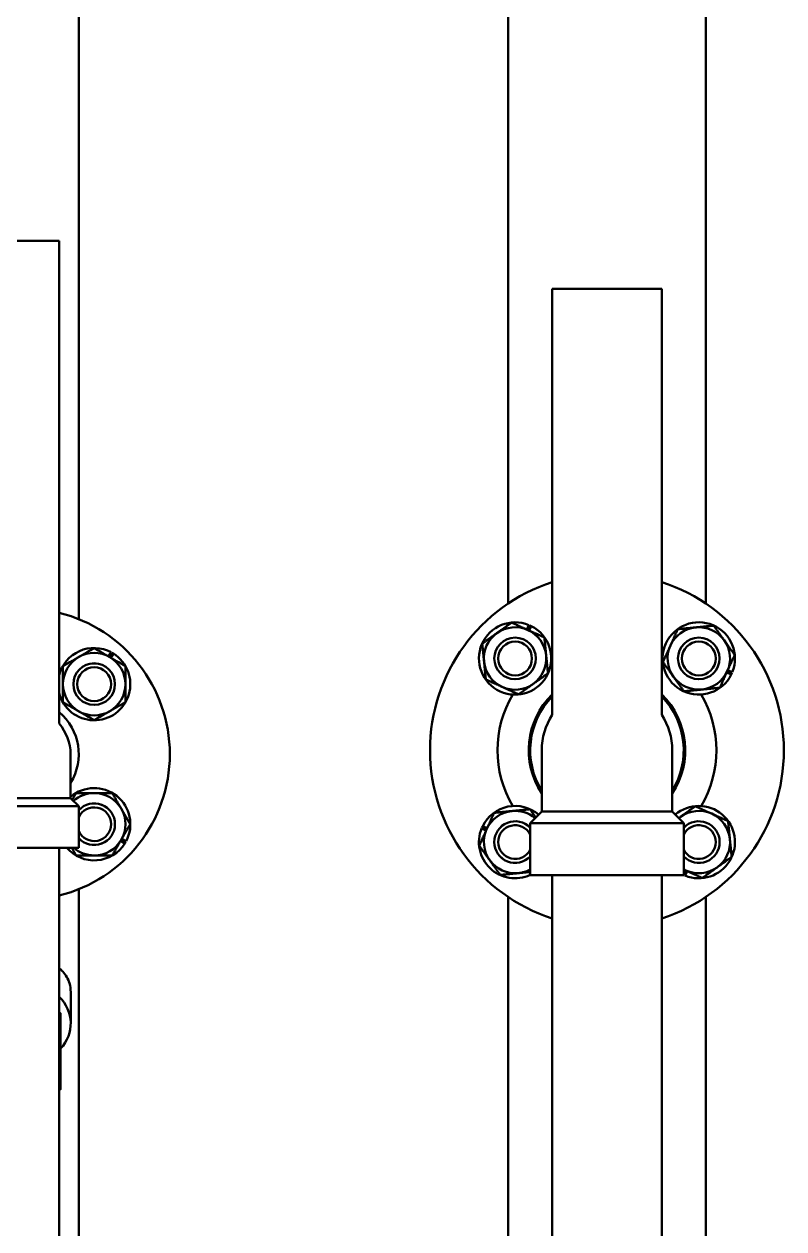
# Model space of a CAD drawing. Header units: inches. Extents: x 11 to 1621, y 11 to 1332.
# Drawn here: x 760.75 to 769.88, y 330.19 to 344.67 of the extents above; entities that cross this region are included whole.
import ezdxf

# ---------------------------------------------------------------- set-up
doc = ezdxf.new("R2010")
doc.units = ezdxf.units.IN
doc.header["$LTSCALE"] = 48
doc.header["$MEASUREMENT"] = 0
doc.layers.add('Visible (ANSI)', color=7, linetype='Continuous', lineweight=50)

msp = doc.modelspace()

# ---------------------------------------------------------------- linework, layer by layer
at = {"layer": 'Visible (ANSI)'}
for p, q in [((761.409929, 337.519903), (761.409929, 347.065832)), ((766.564929, 346.131023), (766.564929, 337.707196)), ((768.939929, 337.707196), (768.939929, 345.703651)), ((761.172429, 342.066116), (760.332429, 342.066116)), ((761.172429, 342.066116), (761.172429, 336.265205)), ((768.409929, 341.490962), (767.094929, 341.490962)), ((767.094929, 341.490962), (767.094929, 336.37124)), ((768.409929, 341.490962), (768.409929, 336.37124)), ((766.789613, 337.396177), (766.814013, 337.450136)), ((766.798004, 337.392382), (766.8225, 337.446554)), ((766.842487, 337.43726), (766.818087, 337.383301)), ((761.767855, 337.072145), (761.797464, 337.12343)), ((761.77583, 337.06754), (761.805556, 337.119028)), ((761.824527, 337.107805), (761.794918, 337.05652)), ((769.244727, 336.854904), (769.190768, 336.879304)), ((769.19985, 336.899387), (769.254021, 336.874891)), ((769.203644, 336.907778), (769.257603, 336.883378)), ((761.310242, 335.898116), (761.310242, 335.371553)), ((766.968835, 335.944962), (766.968835, 335.208243)), ((768.536023, 335.944962), (768.536023, 335.208243)), ((760.096179, 335.273116), (761.408679, 335.273116)), ((761.310242, 335.371553), (760.194617, 335.371553)), ((761.310242, 335.371553), (761.408679, 335.273116)), ((761.408679, 335.273116), (761.408679, 334.773116)), ((766.968835, 335.208243), (766.830554, 335.069962)), ((768.536023, 335.208243), (766.968835, 335.208243)), ((768.536023, 335.208243), (768.674304, 335.069962)), ((766.301214, 334.982146), (766.247256, 335.006545)), ((766.305009, 334.990537), (766.250837, 335.015033)), ((766.260131, 335.035019), (766.31409, 335.01062)), ((766.830554, 335.069962), (768.674304, 335.069962)), ((766.830554, 335.069962), (766.830554, 334.444962)), ((768.674304, 335.069962), (768.674304, 334.444962)), ((761.962118, 334.826018), (761.910833, 334.855627)), ((761.921854, 334.874715), (761.973341, 334.844989)), ((761.926458, 334.88269), (761.977743, 334.853081)), ((760.096179, 334.773116), (761.408679, 334.773116)), ((761.172429, 334.773116), (761.172429, 302.503616)), ((766.830554, 334.444962), (768.674304, 334.444962)), ((767.094929, 334.444962), (767.094929, 303.115962)), ((768.409929, 334.444962), (768.409929, 303.115962)), ((768.674304, 334.479053), (768.686771, 334.506623)), ((768.706854, 334.497541), (768.682358, 334.44337)), ((768.715245, 334.493747), (768.690846, 334.439788)), ((761.409929, 329.596251), (761.409929, 334.276329)), ((766.564929, 334.182728), (766.564929, 326.225927)), ((768.939929, 323.155522), (768.939929, 334.182728)), ((761.312429, 332.663229), (761.312429, 333.039479)), ((761.189929, 332.786699), (761.189929, 332.674009)), ((761.189929, 332.553691), (761.189929, 332.307767)), ((761.189929, 332.009479), (761.189929, 332.069479))]:
    msp.add_line(p, q, dxfattribs=at)
for centre, radius in [((766.649343, 337.048048), 0.250136), ((766.649343, 337.048048), 0.25), ((768.855516, 337.048048), 0.250136), ((768.855516, 337.048048), 0.25), ((766.649343, 337.048048), 0.202812), ((768.855516, 337.048048), 0.202812), ((761.593886, 336.739573), 0.250136), ((761.593886, 336.739573), 0.25), ((761.593886, 336.739573), 0.202812)]:
    msp.add_circle(centre, radius, dxfattribs=at)
for centre, radius, start, end in [((767.752429, 335.944962), 2.125, 108.0237843, 251.9762157), ((767.752429, 335.944962), 2.125, 288.0237843, 71.9762157), ((760.752429, 335.898116), 1.75, 283.8865404, 76.1134596), ((766.649343, 337.048048), 0.4345, 67.7290314, 63.60733), ((766.649343, 337.048048), 0.375, 65.6681807, 125.6681807), ((766.649343, 337.048048), 0.4345, 63.60733, 66.5142469), ((768.855516, 337.048048), 0.4345, 337.7290314, 333.60733), ((768.855516, 337.048048), 0.375, 35.6681807, 95.6681807), ((766.649343, 337.048048), 0.375, 125.6681807, 185.6681807), ((766.649343, 337.048048), 0.375, 5.6681807, 65.6681807), ((768.855516, 337.048048), 0.375, 95.6681807, 155.6681807), ((761.593886, 336.739573), 0.4345, 62.0608507, 165.9258313), ((768.855516, 337.048048), 0.375, 155.6681807, 215.6681807), ((768.855516, 337.048048), 0.375, 335.6681807, 35.6681807), ((761.593886, 336.739573), 0.4345, 194.0741687, 57.9391493), ((761.593886, 336.739573), 0.375, 120, 180), ((761.593886, 336.739573), 0.375, 60, 120), ((761.593886, 336.739573), 0.375, 0, 60), ((761.593886, 336.739573), 0.4345, 57.9391493, 60.8460662), ((766.649343, 337.048048), 0.375, 185.6681807, 245.6681807), ((766.649343, 337.048048), 0.375, 305.6681807, 5.6681807), ((767.752429, 335.944962), 1.315, 120, 120.6074006), ((767.752429, 335.944962), 1.315, 59.3925994, 60), ((768.855516, 337.048048), 0.375, 275.6681807, 335.6681807), ((768.855516, 337.048048), 0.4345, 333.60733, 336.5142469), ((761.593886, 336.739573), 0.375, 180, 240), ((761.593886, 336.739573), 0.375, 300, 0), ((766.649343, 337.048048), 0.375, 245.6681807, 305.6681807), ((768.855516, 337.048048), 0.375, 215.6681807, 275.6681807), ((767.752429, 335.944962), 1.315, 149.3925994, 210.6074006), ((767.752429, 335.944962), 0.94, 134.384344, 213.5285833), ((767.752429, 335.944962), 0.921875, 135.4975387, 211.7883306), ((767.752429, 335.944962), 0.94, 326.4714167, 45.615656), ((767.752429, 335.944962), 0.921875, 328.2116694, 44.5024613), ((767.752429, 335.944962), 1.315, 329.3925994, 30.6074006), ((761.593886, 336.739573), 0.375, 240, 300), ((760.752429, 335.898116), 0.65625, 328.2116694, 50.2081805), ((760.752429, 335.898116), 0.557812, 0, 41.154202), ((767.752429, 335.944962), 0.783594, 147.0433868, 180), ((767.752429, 335.944962), 0.783594, 0, 32.9566132), ((761.593886, 335.056659), 0.4345, 332.0608507, 130.753561), ((761.593886, 335.056659), 0.375, 90, 131.6218569), ((761.593886, 335.056659), 0.375, 30, 90), ((761.593886, 335.056659), 0.250136, 222.2322856, 137.7677144), ((761.593886, 335.056659), 0.25, 222.1979799, 137.8020201), ((761.593886, 335.056659), 0.202812, 204.0489145, 155.9510855), ((766.649343, 334.841875), 0.4345, 49.3750322, 153.60733), ((768.855516, 334.841875), 0.4345, 247.7290314, 130.6249678), ((761.593886, 335.056659), 0.375, 330, 30), ((766.649343, 334.841875), 0.375, 95.6681807, 155.6681807), ((766.649343, 334.841875), 0.375, 50.0708967, 95.6681807), ((768.855516, 334.841875), 0.375, 125.6681807, 129.9291033), ((768.855516, 334.841875), 0.375, 65.6681807, 125.6681807), ((768.855516, 334.841875), 0.375, 5.6681807, 65.6681807), ((766.649343, 334.841875), 0.4345, 157.7290314, 294.6489678), ((766.649343, 334.841875), 0.4345, 153.60733, 156.5142469), ((766.649343, 334.841875), 0.375, 155.6681807, 215.6681807), ((766.649343, 334.841875), 0.250136, 43.5766633, 316.4233367), ((766.649343, 334.841875), 0.25, 43.5439355, 316.4560645), ((766.649343, 334.841875), 0.202812, 26.6839301, 333.3160699), ((768.855516, 334.841875), 0.250136, 223.5766633, 136.4233367), ((768.855516, 334.841875), 0.25, 223.5439355, 136.4560645), ((768.855516, 334.841875), 0.202812, 206.6839301, 153.3160699), ((761.593886, 335.056659), 0.4345, 220.7358705, 327.9391493), ((761.593886, 335.056659), 0.375, 270, 330), ((761.593886, 335.056659), 0.4345, 327.9391493, 330.8460662), ((768.855516, 334.841875), 0.375, 305.6681807, 5.6681807), ((761.593886, 335.056659), 0.375, 229.1228462, 270), ((766.649343, 334.841875), 0.375, 215.6681807, 275.6681807), ((768.855516, 334.841875), 0.375, 245.6681807, 305.6681807), ((766.649343, 334.841875), 0.375, 275.6681807, 298.8966291), ((768.855516, 334.841875), 0.375, 241.1033709, 245.6681807), ((768.855516, 334.841875), 0.4345, 245.3510322, 246.5142469)]:
    msp.add_arc(centre, radius, start, end, dxfattribs=at)
for centre, major_axis, start_param, end_param in [((760.752429, 332.663229), (0.56, 0), 5.609054801, 7.005919555), ((760.752429, 332.069479), (0.4375, 0), 0, 0.283794109), ((760.752429, 332.009479), (0.4375, 0), 5.999391198, 6.566979416)]:
    msp.add_ellipse(centre, major_axis=major_axis, ratio=0.866025404, start_param=start_param, end_param=end_param, dxfattribs=at)
for points, weights in [([(766.430684, 337.352701), (766.512315, 337.411291), (766.606575, 337.478944)], [1, 1.0379548493, 1]), ([(766.606575, 337.478944), (766.712295, 337.431139), (766.80385, 337.389739)], [1, 1.0379548493, 1]), ([(768.818478, 337.421215), (768.918468, 337.431139), (769.033926, 337.442599)], [1, 1.0379548493, 1]), ([(769.033926, 337.442599), (769.101579, 337.348339), (769.160169, 337.266707)], [1, 1.0379548493, 1]), ([(766.254792, 337.226458), (766.349052, 337.294112), (766.430684, 337.352701)], [1, 1.0379548493, 1]), ([(766.80385, 337.389739), (766.895406, 337.348339), (767.001125, 337.300534)], [1, 1.0379548493, 1]), ([(767.001125, 337.300534), (767.012585, 337.185076), (767.022509, 337.085086)], [1, 1.0379548493, 1]), ([(768.513825, 337.202556), (768.555226, 337.294112), (768.60303, 337.399831)], [1, 1.0379548493, 1]), ([(768.60303, 337.399831), (768.718488, 337.411291), (768.818478, 337.421215)], [1, 1.0379548493, 1]), ([(761.406386, 337.064332), (761.493405, 337.114573), (761.593886, 337.172585)], [1, 1.0379548493, 1]), ([(761.593886, 337.172585), (761.694367, 337.114573), (761.781386, 337.064332)], [1, 1.0379548493, 1]), ([(766.276176, 337.011011), (766.266252, 337.111), (766.254792, 337.226458)], [1, 1.0379548493, 1]), ([(768.42462, 337.005281), (768.472425, 337.111), (768.513825, 337.202556)], [1, 1.0379548493, 1]), ([(769.160169, 337.266707), (769.218758, 337.185076), (769.286411, 337.090816)], [1, 1.0379548493, 1]), ([(761.218886, 336.956079), (761.319367, 337.014092), (761.406386, 337.064332)], [1, 1.0379548493, 1]), ([(761.781386, 337.064332), (761.868405, 337.014092), (761.968886, 336.956079)], [1, 1.0379548493, 1]), ([(766.29756, 336.795563), (766.2861, 336.911021), (766.276176, 337.011011)], [1, 1.0379548493, 1]), ([(767.022509, 337.085086), (767.032433, 336.985096), (767.043893, 336.869638)], [1, 1.0379548493, 1]), ([(768.550863, 336.82939), (768.492274, 336.911021), (768.42462, 337.005281)], [1, 1.0379548493, 1]), ([(769.286411, 337.090816), (769.238606, 336.985096), (769.197206, 336.893541)], [1, 1.0379548493, 1]), ([(761.218886, 336.739573), (761.218886, 336.840054), (761.218886, 336.956079)], [1, 1.0379548493, 1]), ([(761.968886, 336.956079), (761.968886, 336.840054), (761.968886, 336.739573)], [1, 1.0379548493, 1]), ([(767.043893, 336.869638), (766.949633, 336.801985), (766.868001, 336.743396)], [1, 1.0379548493, 1]), ([(769.197206, 336.893541), (769.155806, 336.801985), (769.108001, 336.696266)], [1, 1.0379548493, 1]), ([(761.218886, 336.523066), (761.218886, 336.639092), (761.218886, 336.739573)], [1, 1.0379548493, 1]), ([(761.968886, 336.739573), (761.968886, 336.639092), (761.968886, 336.523066)], [1, 1.0379548493, 1]), ([(766.494835, 336.706358), (766.403279, 336.747758), (766.29756, 336.795563)], [1, 1.0379548493, 1]), ([(766.69211, 336.617153), (766.586391, 336.664958), (766.494835, 336.706358)], [1, 1.0379548493, 1]), ([(766.868001, 336.743396), (766.78637, 336.684806), (766.69211, 336.617153)], [1, 1.0379548493, 1]), ([(768.677106, 336.653498), (768.609452, 336.747758), (768.550863, 336.82939)], [1, 1.0379548493, 1]), ([(768.892553, 336.674882), (768.792564, 336.664958), (768.677106, 336.653498)], [1, 1.0379548493, 1]), ([(769.108001, 336.696266), (768.992543, 336.684806), (768.892553, 336.674882)], [1, 1.0379548493, 1]), ([(761.406386, 336.414813), (761.319367, 336.465054), (761.218886, 336.523066)], [1, 1.0379548493, 1]), ([(761.593886, 336.30656), (761.493405, 336.364573), (761.406386, 336.414813)], [1, 1.0379548493, 1]), ([(761.781386, 336.414813), (761.694367, 336.364573), (761.593886, 336.30656)], [1, 1.0379548493, 1]), ([(761.968886, 336.523066), (761.868405, 336.465054), (761.781386, 336.414813)], [1, 1.0379548493, 1]), ([(761.330806, 335.350989), (761.353017, 335.389461), (761.37738, 335.431659)], [1.01837499489, 1.01559621698, 1]), ([(761.37738, 335.431659), (761.493405, 335.431659), (761.593886, 335.431659)], [1, 1.0379548493, 1]), ([(761.593886, 335.431659), (761.694367, 335.431659), (761.810393, 335.431659)], [1, 1.0379548493, 1]), ([(761.810393, 335.431659), (761.868405, 335.331178), (761.918646, 335.244159)], [1, 1.0379548493, 1]), ([(768.636857, 335.146528), (768.718488, 335.205117), (768.812748, 335.272771)], [1, 1.0379548493, 1]), ([(768.812748, 335.272771), (768.918468, 335.224966), (769.010023, 335.183566)], [1, 1.0379548493, 1]), ([(761.918646, 335.244159), (761.968886, 335.15714), (762.026899, 335.056659)], [1, 1.0379548493, 1]), ([(766.307652, 334.996383), (766.349052, 335.087939), (766.396857, 335.193658)], [1, 1.0379548493, 1]), ([(766.396857, 335.193658), (766.512315, 335.205117), (766.612305, 335.215042)], [1, 1.0379548493, 1]), ([(766.612305, 335.215042), (766.712295, 335.224966), (766.827753, 335.236425)], [1, 1.0379548493, 1]), ([(766.827753, 335.236425), (766.865104, 335.184384), (766.898478, 335.137885)], [1, 1.02060465686, 1.01883789652]), ([(768.614083, 335.130183), (768.625486, 335.138367), (768.636857, 335.146528)], [1.00885824328, 1.00511971914, 1]), ([(769.010023, 335.183566), (769.101579, 335.142166), (769.207299, 335.094361)], [1, 1.0379548493, 1]), ([(762.026899, 335.056659), (761.968886, 334.956178), (761.918646, 334.869159)], [1, 1.0379548493, 1]), ([(766.218447, 334.799108), (766.266252, 334.904827), (766.307652, 334.996383)], [1, 1.0379548493, 1]), ([(769.207299, 335.094361), (769.218758, 334.978903), (769.228682, 334.878913)], [1, 1.0379548493, 1]), ([(761.918646, 334.869159), (761.868405, 334.78214), (761.810393, 334.681659)], [1, 1.0379548493, 1]), ([(769.228682, 334.878913), (769.238606, 334.778923), (769.250066, 334.663465)], [1, 1.0379548493, 1]), ([(761.37738, 334.681659), (761.349634, 334.729715), (761.324577, 334.773116)], [1, 1.01780010729, 1.01890438649]), ([(761.593886, 334.681659), (761.493405, 334.681659), (761.37738, 334.681659)], [1, 1.0379548493, 1]), ([(761.810393, 334.681659), (761.694367, 334.681659), (761.593886, 334.681659)], [1, 1.0379548493, 1]), ([(766.34469, 334.623216), (766.2861, 334.704848), (766.218447, 334.799108)], [1, 1.0379548493, 1]), ([(766.470933, 334.447325), (766.403279, 334.541585), (766.34469, 334.623216)], [1, 1.0379548493, 1]), ([(769.074175, 334.537222), (768.992543, 334.478633), (768.898283, 334.41098)], [1, 1.0379548493, 1]), ([(769.250066, 334.663465), (769.155806, 334.595812), (769.074175, 334.537222)], [1, 1.0379548493, 1]), ([(766.68638, 334.468709), (766.586391, 334.458785), (766.470933, 334.447325)], [1, 1.0379548493, 1]), ([(766.830554, 334.483018), (766.755961, 334.475615), (766.68638, 334.468709)], [1.01629624171, 1.02611058295, 1]), ([(768.701008, 334.500185), (768.687676, 334.506213), (768.674304, 334.51226)], [1, 1.00535310011, 1.00919621237]), ([(768.898283, 334.41098), (768.792564, 334.458785), (768.701008, 334.500185)], [1, 1.0379548493, 1]), ([(761.189929, 332.786699), (761.181094, 332.792306), (761.172429, 332.797732)], [1, 1.00276372958, 1.00512497035]), ([(761.172429, 332.680475), (761.181094, 332.677237), (761.189929, 332.674009)], [1.00512497035, 1.00276372958, 1]), ([(761.189929, 332.674009), (761.189929, 332.609128), (761.189929, 332.553691)], [1, 1.01816110652, 1.01894231055]), ([(761.189929, 332.553691), (761.181094, 332.559581), (761.172429, 332.565268)], [1, 1.00276372958, 1.00512497035]), ([(761.172429, 332.313689), (761.181094, 332.310712), (761.189929, 332.307767)], [1.00512497035, 1.00276372958, 1]), ([(761.189929, 332.307767), (761.189929, 332.171001), (761.189929, 332.069479)], [1, 1.0379548493, 1]), ([(761.189929, 332.009479), (761.189929, 331.939994), (761.189929, 331.870267)], [1.01575332818, 1.02679951183, 1]), ([(761.189929, 331.870267), (761.181094, 331.864376), (761.172429, 331.858689)], [1, 1.00276372958, 1.00512497035])]:
    msp.add_rational_spline(points, weights, degree=2, dxfattribs=at)
msp.add_open_spline([(761.172428, 333.327783), (761.174211, 333.326351), (761.17597, 333.324915), (761.191506, 333.312029), (761.204447, 333.299865), (761.255547, 333.245042), (761.282561, 333.196811), (761.307776, 333.111664), (761.312429, 333.075563), (761.312429, 333.039479)], degree=3, knots=[-5.465046356, -5.465046356, -5.465046356, -5.465046356, -5.444319683, -5.444319683, -5.279592431, -5.279592431, -4.736232988, -4.736232988, -4.354730989, -4.354730989, -4.354730989, -4.354730989], dxfattribs=at)

doc.saveas('drawing.dxf')
